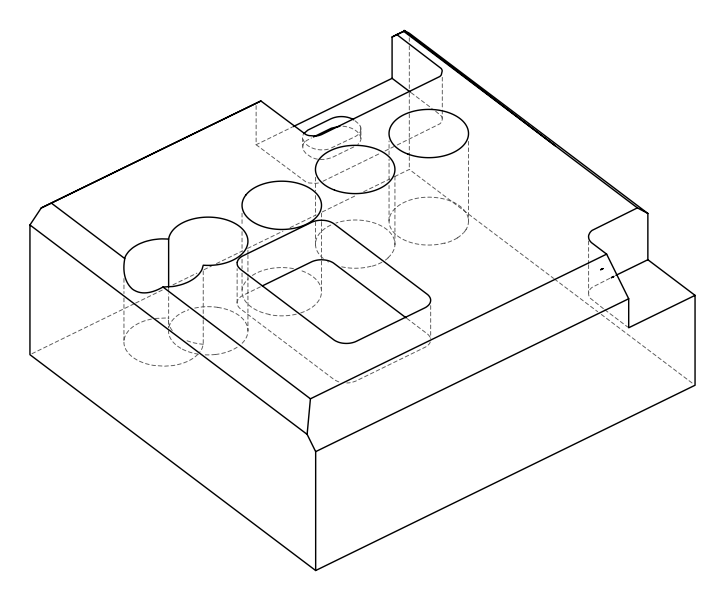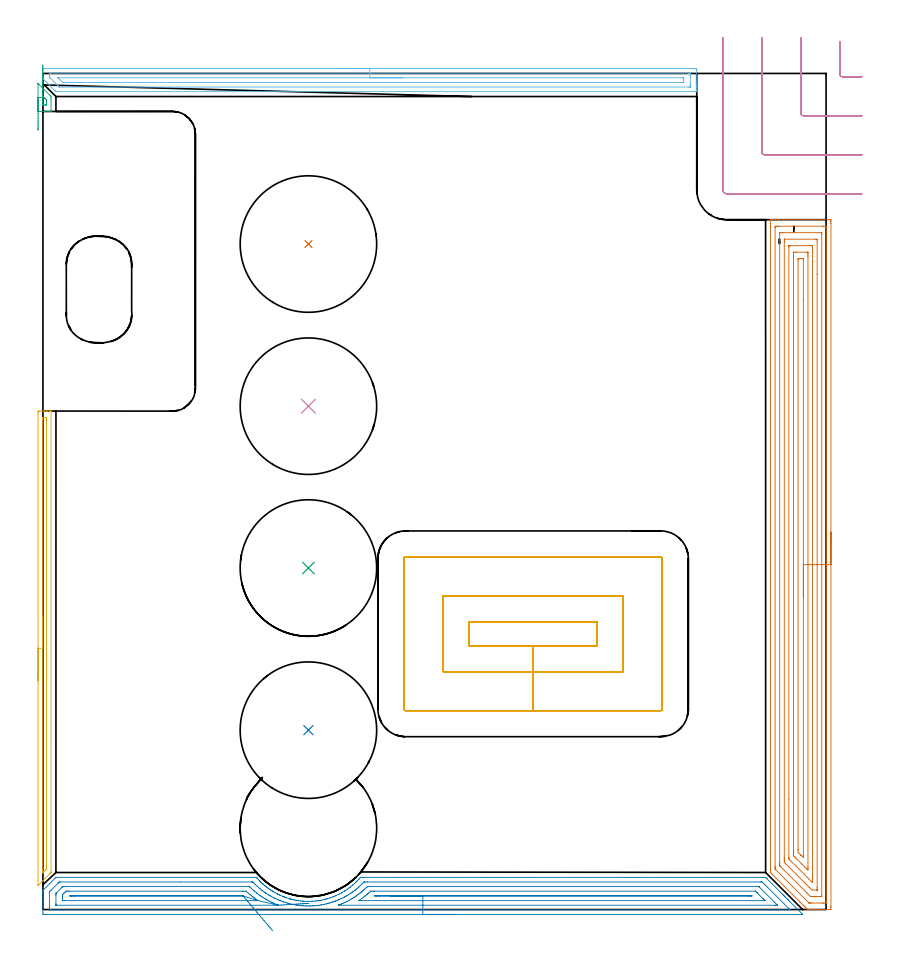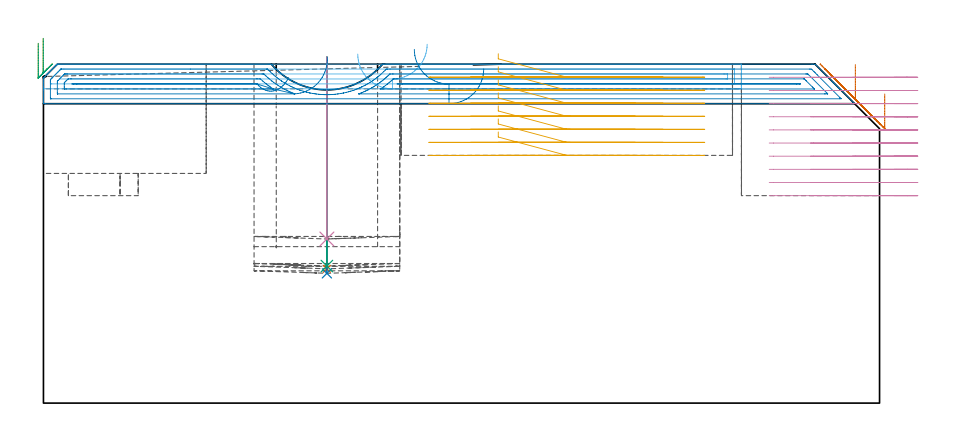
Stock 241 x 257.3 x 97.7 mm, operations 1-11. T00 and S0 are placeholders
(PLAN: 15 operations, 5 tool changes, 67.1 min)
(1 INDEXABLE_INSERT_DRILL_BLIND_HOLE_FROM_SOLID | STEP1POCKET | NXT0302_036 | 0.25 min | 81039 mm3)
(2 INDEXABLE_INSERT_DRILL_BLIND_HOLE_FROM_SOLID_1 | STEP1POCKET_2 | NXT0302_036 | 0.25 min | 82838 mm3)
(3 INDEXABLE_INSERT_DRILL_BLIND_HOLE_FROM_SOLID_2 | STEP1POCKET_3 | NXT0302_036 | 0.24 min | 79933 mm3)
(4 INDEXABLE_INSERT_DRILL_BLIND_HOLE_FROM_SOLID_3 | STEP1POCKET_4 | NXT0302_036 | 0.21 min | 69125 mm3)
(5 AREA_MILL | FG_CHAMFER_SURFACE | UGT0205_001 | 2.47 min | 1213 mm3)
(6 AREA_MILL_1 | FG_CHAMFER_SURFACE_1 | UGT0205_001 | 4.99 min | 5187 mm3)
(7 AREA_MILL_2 | FG_CHAMFER_SURFACE_2 | UGT0205_001 | 12 min | 38060 mm3)
(8 AREA_MILL_3 | FG_CHAMFER_SURFACE_3 | UGT0205_001 | 8.82 min | 14660 mm3)
(9 AREA_MILL_4 | FG_CHAMFER_SURFACE_4 | UGT0205_001 | 0.27 min | 71 mm3)
(10 MILL_CORNER_NOTCH_RECTANGULAR | CORNER_NOTCH_RECTANGULAR | NXT0201_012 | Follow Part, ap 4, ae 75% | 5.21 min | 65750 mm3)
(11 MILL_RECTANGULAR_POCKET | POCKET_RECTANGULAR_STRAIGHT | NXT0201_012 | Follow Part, ap 4, ae 75% | 8.1 min | 157365 mm3)
(12 MILL_RECTANGULAR_POCKET_1 | POCKET_RECTANGULAR_STRAIGHT_1 | NXT0201_011 | Follow Part, ap 3, ae 75% | 2.61 min | 22414 mm3)
(13 MILL_SLOT | SLOT_PARTIAL_RECTANGULAR | NXT0201_011 | Follow Part, ap 3, ae 75% | 20.34 min | 116894 mm3)
(14 MILL_BLIND_HOLE_FROM_SOLID_MATERIAL | STEP1POCKET_1 | UGT0201_004 | Spiral | 1.17 min | 59906 mm3)
(15 BORE_BLIND_HOLE | STEP1POCKET_1 | UGT0332_055 | 0.22 min | 7 mm3)
(TOOL NXT0302_036 | Index. Insert Drill 42mm [880-D4200L50-05] | D42 PA176 FL210 Z2)
(TOOL UGT0205_001 | Chamfer Mill 20 x 3 x 45 deg. | D20 FL50 Z2)
(TOOL NXT0201_012 | ENDMILL 16mm [2P460-1600-NA 1630] | D16 FL38 Z6)
(TOOL NXT0201_011 | ENDMILL 12mm [2P460-1200-NA 1630] | D12 FL38 Z6)
(TOOL UGT0201_004 | End Mill 32 mm | D32 FL53 Z6)
(TOOL UGT0332_055 | Precision Boring 41.98 mm | D41.98)
(OP 1 INDEXABLE_INSERT_DRILL_BLIND_HOLE_FROM_SOLID)
G17 G21 G94 G90
T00 M6
G54
G17 G0 G90 X81.7 Y204.8 S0 M3
G43 Z107.7 H1
G94 G81 G98 Z38.7 F250. R99.7
G80
M5
M2
(OP 2 INDEXABLE_INSERT_DRILL_BLIND_HOLE_FROM_SOLID_1)
G17 G21 G94 G90
T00 M6
G54
G17 G0 G90 X81.7 Y55.2 S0 M3
G43 Z107.7 H1
G94 G81 G98 Z37.4 F250. R99.7
G80
M5
M2
(OP 3 INDEXABLE_INSERT_DRILL_BLIND_HOLE_FROM_SOLID_2)
G17 G21 G94 G90
T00 M6
G54
G17 G0 G90 X81.7 Y105.1 S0 M3
G43 Z107.7 H1
G94 G81 G98 Z39.5 F250. R99.7
G80
M5
M2
(OP 4 INDEXABLE_INSERT_DRILL_BLIND_HOLE_FROM_SOLID_3)
G17 G21 G94 G90
T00 M6
G54
G17 G0 G90 X81.7 Y154.9 S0 M3
G43 Z107.7 H1
G94 G81 G98 Z47.3 F250. R99.7
G80
M5
M2
(OP 5 AREA_MILL)
G17 G21 G94 G90
T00 M6
G54
G17 G0 G90 X-1.5 Y70.4 S1061 M3
G43 Z107.7 H0
Z103.7
G94 G1 Y70.438 Z102.828 F250.
Y70.552 Z101.964
Y70.741 Z101.112
Y71.003 Z100.28
Y71.337 Z99.474
Y71.74 Z98.7
Y72.208 Z97.964
Y72.74 Z97.272
Y73.329 Z96.629
Y73.972 Z96.04
Y74.664 Z95.508
Y75.4 Z95.04
Y76.174 Z94.637
Y76.98 Z94.303
Y77.812 Z94.041
Y78.664 Z93.852
Y79.528 Z93.738
Y80.4 Z93.7
Y152.779
X-1.498 Y153.049
X-1.494 Y153.39 Z93.702
X-1.236 Y153.4 Z93.959
X-0.971 Z94.224
X-0.368 Z94.826
X0.161 Z95.358
X0.5 Z95.696
X1.03 Z96.225
X1.368 Z96.563
X2.045 Z97.245
X2.294 Z97.494
X2.397 Y153.399 Z97.589
X2.45 Y153.397 Z97.641
X2.497 Y153.39 Z97.688
X2.5 Y153.226 Z97.7
Y11.595
X2.496 Y11.405 Z97.689
X2.427 Y11.325 Z97.623
X2.249 Y11.149 Z97.448
X2.236 Y11.136 Z97.435
X-1.419 Y7.48 Z93.779
X-1.493 Y7.418 Z93.704
X-1.496 Y7.44 Z93.702
X-1.499 Y7.51 Z93.699
X-1.5 Y80.4 Z93.7
X-0.086 Z95.114
Y150.701
X-0.084 Y150.992 Z95.116
X-0.081 Y151.293 Z95.119
X-0.079 Y151.366 Z95.121
X-0.072 Y151.39 Z95.128
X-0.028 Y151.393 Z95.172
X0.105 Y151.398 Z95.305
X0.5 Y151.399 Z95.7
X0.974 Y151.397 Z96.174
X1.064 Y151.39 Z96.264
X1.079 Y151.387 Z96.279
X1.081 Y151.357 Z96.281
X1.084 Y151.284 Z96.284
X1.085 Y150.992 Z96.285
X1.086 Y150.389 Z96.286
Y13.383
X1.084 Y12.781 Z96.284
X1.08 Y12.489 Z96.28
X1.079 Y12.455 Z96.279
X1.062 Y12.423 Z96.262
X1.006 Y12.362 Z96.206
X0.922 Y12.273 Z96.122
X0.246 Y11.595 Z95.446
X-0.035 Y11.322 Z95.165
X-0.072 Y11.29 Z95.128
X-0.079 Y11.288 Z95.121
X-0.081 Y11.3 Z95.119
X-0.084 Y11.595 Z95.116
X-0.086 Y11.926 Z95.114
Y12.198
Y80.4
Y81.272 Z95.152
Y82.136 Z95.266
Y82.988 Z95.455
Y83.82 Z95.717
Y84.626 Z96.051
Y85.4 Z96.454
Y86.136 Z96.923
Y86.828 Z97.454
Y87.471 Z98.043
Y88.06 Z98.686
Y88.592 Z99.378
Y89.06 Z100.114
Y89.463 Z100.888
Y89.797 Z101.694
Y90.059 Z102.526
Y90.248 Z103.378
Y90.362 Z104.243
Y90.4 Z105.114
G0 Z107.7
M5
M2
(OP 6 AREA_MILL_1)
G17 G21 G94 G90
T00 M6
G54
G17 G0 G90 X90.6 Y258.8 S1061 M3
G43 Z107.7 H0
Z100.6
G94 G1 X90.638 Z99.728 F250.
X90.752 Z98.863
X90.941 Z98.012
X91.203 Z97.18
X91.537 Z96.374
X91.94 Z95.6
X92.409 Z94.864
X92.94 Z94.172
X93.529 Z93.529
X94.172 Z92.94
X94.864 Z92.408
X95.6 Z91.94
X96.374 Z91.537
X97.18 Z91.203
X98.012 Z90.941
X98.864 Z90.752
X99.728 Z90.638
X100.6 Z90.6
X200.123
X200.59 Y258.799 Z90.601
X201.052 Y258.794 Z90.603
X201.191 Y258.791 Z90.605
X201.2 Y258.338 Z91.059
Y254.809 Z94.585
Y254.25 Z95.147
Y253.927 Z95.469
Y253.367 Z96.029
Y253.044 Z96.35
Y252.398 Z97.001
Y252.038 Z97.361
X201.193 Y251.707 Z97.683
X201.192 Y251.702 Z97.688
X201.038 Y251.7 Z97.7
X4.181
X4.005 Y251.704 Z97.689
X3.788 Y251.912 Z97.488
X3.767 Y251.933 Z97.467
X0.163 Y255.537 Z93.862
X0.014 Y255.691 Z93.708
X0.01 Y255.699 Z93.7
X0. Y256.337 Z93.062
Y257.779 Z91.618
Y258.338 Z91.059
Y258.66 Z90.737
X0.003 Y258.791 Z90.605
X0.397 Y258.8 Z90.6
X100.6
Y257.386 Z92.014
X198.805 Y257.385 Z92.015
X198.876
X199.177 Y257.379 Z92.021
X199.19 Y257.282 Z92.118
X199.197 Y257.068 Z92.332
X199.199 Y256.573 Z92.827
X199.2 Y256.183 Z93.217
Y254.418 Z94.982
X199.199 Y253.927 Z95.473
X199.198 Y253.538 Z95.862
X199.19 Y253.146 Z96.254
X199.182 Y253.12 Z96.28
X199.163 Y253.119 Z96.281
X199.113 Y253.116 Z96.284
X199.01 Y253.115 Z96.285
X198.805 Y253.114 Z96.286
X5.895 Y253.115 Z96.285
X5.074 Y253.121 Z96.279
X5.026 Y253.135 Z96.265
X4.971 Y253.186 Z96.214
X4.861 Y253.292 Z96.108
X4.646 Y253.504 Z95.896
X4.223 Y253.927 Z95.473
X2.189 Y255.961 Z93.439
X2.088 Y256.065 Z93.335
X2.04 Y256.117 Z93.283
X2.019 Y256.143 Z93.257
X2.01 Y256.183 Z93.217
X2.005 Y256.573 Z92.827
X2.003 Y256.961 Z92.439
X2.01 Y257.354 Z92.046
X2.018 Y257.38 Z92.02
X2.037 Y257.382 Z92.018
X2.087 Y257.384 Z92.016
X2.19 Y257.385 Z92.015
X2.395 Y257.386 Z92.014
X100.6
Y255.972 Z93.428
X196.736 Y255.971 Z93.429
X197.019 Y255.97 Z93.43
X197.113 Y255.968 Z93.432
X197.18 Y255.965 Z93.435
X197.19 Y255.87 Z93.53
X197.196 Y255.691 Z93.709
X197.199 Y255.513 Z93.887
Y254.809 Z94.591
X197.198 Y254.632 Z94.768
X197.192 Y254.571 Z94.829
X197.187 Y254.535 Z94.865
X197.16 Y254.534 Z94.866
X197.019 Y254.531 Z94.869
X196.41 Y254.529 Z94.871
X196.126 Y254.528 Z94.872
X6.859 Y254.529 Z94.871
X6.248 Y254.531 Z94.869
X6.109 Y254.534 Z94.866
X6.078 Y254.535 Z94.865
X6.031 Y254.576 Z94.824
X5.966 Y254.634 Z94.766
X4.908 Y255.691 Z93.709
X4.748 Y255.854 Z93.546
X4.646 Y255.961 Z93.439
X4.642 Y255.968 Z93.432
X4.643 Y255.969 Z93.431
X4.661 Y255.971 Z93.429
X4.695
X100.6 Y255.972 Z93.428
X101.472 Z93.466
X102.337 Z93.58
X103.188 Z93.769
X104.02 Z94.031
X104.826 Z94.365
X105.6 Z94.768
X106.336 Z95.237
X107.028 Z95.768
X107.671 Z96.357
X108.26 Z97.001
X108.792 Z97.693
X109.26 Z98.428
X109.663 Z99.202
X109.997 Z100.008
X110.259 Z100.84
X110.448 Z101.692
X110.562 Z102.557
X110.6 Z103.428
G0 Z107.7
M5
M2
(OP 7 AREA_MILL_2)
G17 G21 G94 G90
T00 M6
G54
G17 G0 G90 X242.5 Y116.15 S1061 M3
G43 Z107.7 H0
Z89.1
G94 G1 Y116.112 Z88.228 F250.
Y115.998 Z87.364
Y115.809 Z86.512
Y115.547 Z85.68
Y115.213 Z84.874
Y114.81 Z84.1
Y114.342 Z83.364
Y113.81 Z82.672
Y113.221 Z82.029
Y112.578 Z81.44
Y111.886 Z80.908
Y111.15 Z80.44
Y110.376 Z80.037
Y109.57 Z79.703
Y108.738 Z79.441
Y107.886 Z79.252
Y107.022 Z79.138
Y106.15 Z79.1
Y1.047
X242.499 Y0.63 Z79.101
X242.495 Y0.158 Z79.103
X242.492 Y0.009 Z79.106
X242.029 Y0. Z79.568
X238.497 Z83.098
X237.093 Z84.503
X236.731 Z84.864
X236.008 Z85.592
X235.729 Z85.871
X235.457 Z86.136
X235.327 Z86.262
X235.297 Y0.01 Z86.292
X235.263 Y0.033 Z86.327
X235.211 Y0.085 Z86.381
X235.116 Y0.183 Z86.482
X234.966 Y0.332 Z86.63
X234.82 Y0.479 Z86.778
X234.668 Y0.63 Z86.929
X234.524 Y0.774 Z87.071
X234.384 Y0.915 Z87.214
X234.221 Y1.078 Z87.376
X234.083 Y1.215 Z87.513
X232.759 Y2.54 Z88.838
X224.386 Y10.914 Z97.214
X223.941 Y11.361 Z97.658
X223.907 Y11.399 Z97.693
X223.9 Y12.255 Z97.7
Y212.117
X223.903 Y212.293 Z97.688
X223.912 Y212.3 Z97.679
X224.286 Z97.313
X224.53 Z97.069
X225.254 Z96.341
X226.499 Z95.098
X227.903 Z93.693
X241.407 Z80.191
X242.029 Y212.295 Z79.569
X242.492 Y212.291 Z79.106
X242.495 Y212.142 Z79.103
X242.499 Y211.67 Z79.101
X242.5 Y211.192 Z79.1
Y106.15
X241.086 Z80.514
X241.085 Y2.48 Z80.515
Y2.419
X241.079 Y2.012 Z80.521
X240.673 Y2.003 Z80.927
X240.263 Y2.001 Z81.337
X239.794 Y2. Z81.806
X236.731 Z84.869
X236.262 Z85.338
X235.849 Y2.003 Z85.751
X235.79 Y2.006 Z85.81
X235.755 Y2.01 Z85.845
X235.724 Y2.038 Z85.876
X235.593 Y2.162 Z86.007
X235.331 Y2.419 Z86.269
X225.495 Y12.255 Z96.105
X225.402 Y12.351 Z96.198
X225.347 Y12.412 Z96.253
X225.321 Y12.443 Z96.279
X225.32 Y12.465 Z96.28
X225.317 Y12.672 Z96.283
X225.314 Y13.089 Z96.286
Y13.15
X225.315 Y209.82 Z96.285
Y209.881
X225.321 Y210.288 Z96.279
X225.727 Y210.297 Z95.873
X226.137 Y210.299 Z95.463
X226.606 Y210.3 Z94.994
X240.263 Y210.299 Z81.337
X240.735 Y210.297 Z80.865
X240.973 Y210.29 Z80.627
X241.079 Y210.267 Z80.521
X241.085 Y209.943 Z80.515
Y209.881
X241.086 Y106.15 Z80.514
X239.672 Z81.928
X239.671 Y4.207 Z81.929
X239.669 Y4.06 Z81.931
X239.667 Y4.024 Z81.933
X239.665 Y4.013 Z81.935
X239.652 Y4.01 Z81.948
X239.582 Y4.002 Z82.018
X239.38 Y4.001 Z82.22
X238.702 Y4. Z82.898
X237.614 Z83.986
X236.935 Y4.001 Z84.665
X236.731 Y4.004 Z84.869
X236.527 Y4.01 Z85.073
X236.181 Y4.03 Z85.419
X235.994 Y4.207 Z85.606
X235.849 Y4.351 Z85.751
X235.097 Y5.102 Z86.503
X227.02 Y13.179 Z94.58
X226.808 Y13.398 Z94.792
X226.757 Y13.454 Z94.843
X226.735 Y13.485 Z94.865
X226.733 Y13.552 Z94.867
X226.731 Y13.749 Z94.869
X226.729 Y14.044 Z94.871
X226.728 Y14.339 Z94.872
X226.729 Y208.093 Z94.871
X226.73 Y208.24 Z94.87
X226.733 Y208.276 Z94.867
X226.734 Y208.287 Z94.866
X226.748 Y208.29 Z94.852
X226.818 Y208.298 Z94.782
X227.02 Y208.299 Z94.58
X227.698 Y208.3 Z93.902
X239.38 Y208.299 Z82.22
X239.585 Y208.294 Z82.015
X239.642 Y208.29 Z81.958
X239.665 Y208.286 Z81.935
X239.667 Y208.269 Z81.933
X239.67 Y208.191 Z81.93
X239.671 Y208.093 Z81.929
X239.672 Y207.797 Z81.928
Y106.15
X238.257 Z83.343
Y6.89
X238.256 Y6.24 Z83.344
X238.252 Y6.023 Z83.348
X238.25 Y6.011 Z83.35
X238.244 Y6.008 Z83.356
X238.218 Y6.003 Z83.382
X238.164 Y6.001 Z83.436
X236.726 Y6.002 Z84.874
X235.849 Y6.807 Z85.751
X235.761 Y6.89 Z85.839
X234.966 Y7.683 Z86.634
X228.786 Y13.864 Z92.814
X228.607 Y14.044 Z92.993
X228.423 Y14.238 Z93.177
X228.15 Y14.537 Z93.45
X228.146 Y14.692 Z93.454
X228.144 Y14.938 Z93.456
X228.143 Y15.589 Z93.457
Y15.832
Y205.41
X228.144 Y206.06 Z93.456
X228.148 Y206.277 Z93.452
X228.15 Y206.289 Z93.45
X228.155 Y206.292 Z93.445
X228.182 Y206.297 Z93.418
X228.236 Y206.299 Z93.364
X237.614 Y206.3 Z83.986
X238.054 Y206.29 Z83.546
X238.25 Y206.276 Z83.35
X238.252 Y206.163 Z83.348
X238.256 Y205.654 Z83.344
X238.257 Y195.514 Z83.343
Y106.15
X236.843 Z84.757
Y9.46
X236.842 Y8.679 Z84.758
X236.841 Y8.568 Z84.759
X236.836 Y8.453 Z84.764
X236.823 Y8.303 Z84.777
X236.731 Y8.386 Z84.869
X236.425 Y8.679 Z85.175
X235.849 Y9.25 Z85.751
X235.525 Y9.573 Z86.075
X230.161 Y14.938 Z91.439
X229.669 Y15.437 Z91.932
X229.575 Y15.534 Z92.025
X229.564 Y15.72 Z92.036
X229.56 Y15.832 Z92.04
X229.558 Y15.944 Z92.042
X229.557 Y33.756 Z92.043
Y203.848
X229.56 Y204.074 Z92.04
X229.564 Y204.224 Z92.036
X229.57 Y204.291 Z92.03
X229.586 Y204.293 Z92.015
X229.669 Y204.296 Z91.932
X229.882 Y204.299 Z91.718
X236.062 Y204.3 Z85.538
X236.731 Y204.296 Z84.869
X236.826 Y204.293 Z84.774
X236.834 Y204.291 Z84.766
X236.837 Y204.232 Z84.763
X236.841 Y204.112 Z84.759
X236.843 Y203.961 Z84.757
Y203.735
Y106.15
X235.429 Z86.171
Y13.15
X235.427 Y12.682 Z86.173
X235.424 Y12.255 Z86.176
X235.422 Y12.148 Z86.178
X235.301 Y12.255 Z86.299
X234.966 Y12.584 Z86.634
X234.398 Y13.15 Z87.202
X233.503 Y14.044 Z88.097
X231.715 Y15.832 Z89.885
X231.434 Y16.115 Z90.166
X231.132 Y16.423 Z90.468
X230.982 Y16.577 Z90.618
X230.978 Y16.727 Z90.622
X230.973 Y17.193 Z90.627
X230.972 Y17.621 Z90.628
X230.971 Y18.09 Z90.629
Y200.939
X230.972 Y201.407 Z90.628
X230.975 Y201.833 Z90.625
X230.98 Y202.293 Z90.62
X231.434 Y202.297 Z90.166
X231.857 Y202.299 Z89.743
X234.966 Z86.634
X235.392 Y202.296 Z86.208
X235.422 Y202.29 Z86.178
X235.424 Y202.263 Z86.176
X235.427 Y201.833 Z86.173
X235.429 Y201.364 Z86.171
Y200.939
Y106.15
X234.015 Z87.585
X234.014 Y16.796 Z87.586
X234.013 Y16.727 Z87.587
X233.997 Y16.012 Z87.603
X233.271 Y16.727 Z88.329
X233.2 Y16.798 Z88.4
X232.392 Y17.621 Z89.208
X232.386 Y18.446 Z89.214
X232.385 Y18.515 Z89.215
Y199.975
X232.386 Y200.045 Z89.214
X232.392 Y200.249 Z89.208
X232.399 Y200.29 Z89.201
X232.528 Y200.295 Z89.072
X232.696 Y200.299 Z88.904
X232.948 Y200.3 Z88.652
X233.831 Z87.769
X233.943 Y200.299 Z87.657
X233.975 Y200.296 Z87.625
X234.003 Y200.291 Z87.597
X234.008 Y200.241 Z87.592
X234.014 Y200.114 Z87.586
X234.015 Y187.586 Z87.585
Y106.15
Y105.278 Z87.623
Y104.414 Z87.737
Y103.562 Z87.926
Y102.73 Z88.188
Y101.924 Z88.522
Y101.15 Z88.925
Y100.414 Z89.394
Y99.722 Z89.925
Y99.079 Z90.514
Y98.49 Z91.157
Y97.958 Z91.85
Y97.49 Z92.585
Y97.087 Z93.359
Y96.753 Z94.165
Y96.491 Z94.997
Y96.302 Z95.849
Y96.188 Z96.714
Y96.15 Z97.585
G0 Z107.7
M5
M2
(OP 8 AREA_MILL_3)
G17 G21 G94 G90
T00 M6
G54
G17 G0 G90 X126.9 Y-1.5 S1061 M3
G43 Z107.7 H0
Z96.3
G94 G1 X126.862 Z95.428 F250.
X126.748 Z94.564
X126.559 Z93.712
X126.297 Z92.88
X125.963 Z92.074
X125.56 Z91.3
X125.091 Z90.564
X124.56 Z89.872
X123.971 Z89.229
X123.328 Z88.64
X122.636 Z88.108
X121.9 Z87.64
X121.126 Z87.237
X120.32 Z86.903
X119.488 Z86.641
X118.636 Z86.452
X117.771 Z86.338
X116.9 Z86.3
X0.632
X0.206 Y-1.495 Z86.303
X0.01 Y-1.492 Z86.305
X0. Y-1.077 Z86.72
Y2.441 Z90.236
Y3.836 Z91.633
Y4.2 Z91.996
Y4.928 Z92.728
Y5.231 Z93.031
X0.001 Y5.597 Z93.391
X0.01 Y5.905 Z93.702
X0.062 Y5.959 Z93.757
X0.185 Y6.085 Z93.884
X3.641 Y9.541 Z97.341
X4.005 Y9.897 Z97.689
X4.21 Y9.9 Z97.7
X65.027
X65.693 Y9.898 Z97.687
X65.868 Y9.709 Z97.508
X65.921 Y9.648 Z97.448
X65.961 Y9.604 Z97.402
X66.343 Y9.184 Z96.98
X66.621 Y8.89 Z96.686
X66.716 Y8.793 Z96.592
X66.815 Y8.691 Z96.491
X66.854 Y8.652 Z96.45
X66.912 Y8.597 Z96.393
X67.006 Y8.504 Z96.303
X67.114 Y8.398 Z96.198
X67.19 Y8.325 Z96.122
X67.412 Y8.116 Z95.915
X67.467 Y8.065 Z95.863
X67.527 Y8.011 Z95.807
X67.66 Y7.889 Z95.689
X67.71 Y7.844 Z95.644
X67.748 Y7.81 Z95.608
X67.855 Y7.718 Z95.514
X68.194 Y7.425 Z95.222
X68.306 Y7.332 Z95.129
X68.401 Y7.252 Z95.05
X68.642 Y7.058 Z94.857
X68.932 Y6.838 Z94.635
X69.275 Y6.575 Z94.374
X69.535 Y6.385 Z94.184
X69.888 Y6.143 Z93.943
X69.98 Y6.08 Z93.88
X70.429 Y5.784 Z93.584
X70.561 Y5.7 Z93.5
X70.596 Y5.678 Z93.478
X70.94 Y5.471 Z93.27
X71.287 Y5.271 Z93.068
X71.323 Y5.25 Z93.047
X72.1 Y4.826 Z92.625
X72.176 Y4.787 Z92.587
X72.216 Y4.767 Z92.567
X72.629 Y4.576 Z92.372
X72.802 Y4.493 Z92.292
X72.98 Y4.41 Z92.209
X73.076 Y4.366 Z92.163
X73.11 Y4.349 Z92.147
X73.65 Y4.117 Z91.915
X73.97 Y3.98 Z91.775
X74.032 Y3.953 Z91.749
X74.152 Y3.907 Z91.706
X74.248 Y3.871 Z91.671
X74.418 Y3.811 Z91.605
X74.464 Y3.793 Z91.588
X74.675 Y3.718 Z91.516
X74.897 Y3.64 Z91.438
X75.791 Y3.361 Z91.156
X75.933 Y3.321 Z91.119
X76.047 Y3.289 Z91.087
X76.206 Y3.247 Z91.04
X76.386 Y3.196 Z90.991
X76.653 Y3.123 Z90.916
X76.685 Y3.114 Z90.907
X77.2 Y2.991 Z90.79
X77.578 Y2.916 Z90.712
X78.016 Y2.839 Z90.636
X78.442 Y2.766 Z90.559
X78.472 Y2.761 Z90.554
X79.366 Y2.643 Z90.437
X79.863 Y2.596 Z90.393
X80.231 Y2.564 Z90.357
X80.259 Y2.561 Z90.355
X81.153 Y2.52 Z90.307
X82.02 Y2.517 Z90.302
X82.047 Y2.516 Z90.303
X82.703 Y2.538 Z90.333
X82.914 Y2.546 Z90.34
X82.94 Y2.547 Z90.342
X83.834 Y2.62 Z90.416
X84.333 Y2.681 Z90.48
X84.703 Y2.728 Z90.525
X84.728 Y2.731 Z90.528
X85.621 Y2.879 Z90.678
X86.515 Y3.064 Z90.861
X86.577 Y3.078 Z90.875
X86.938 Y3.174 Z90.973
X87.386 Y3.296 Z91.092
X87.409 Y3.302 Z91.098
X88.302 Y3.577 Z91.374
X89.196 Y3.887 Z91.686
X89.367 Y3.952 Z91.751
X89.951 Y4.2 Z91.998
X90.069 Y4.251 Z92.046
X90.09 Y4.26 Z92.055
X90.32 Y4.364 Z92.163
X90.984 Y4.669 Z92.467
X91.298 Y4.826 Z92.625
X91.877 Y5.141 Z92.937
X92.771 Y5.657 Z93.456
X92.84 Y5.7 Z93.5
X93.199 Y5.939 Z93.739
X93.665 Y6.249 Z94.048
X94.124 Y6.575 Z94.374
X94.471 Y6.838 Z94.636
X94.558 Y6.904 Z94.702
X95.236 Y7.449 Z95.248
X95.452 Y7.634 Z95.431
X96.21 Y8.325 Z96.121
X96.346 Y8.453 Z96.249
X96.712 Y8.822 Z96.621
X97.073 Y9.198 Z96.997
X97.239 Y9.377 Z97.175
X97.327 Y9.477 Z97.274
X97.402 Y9.561 Z97.358
X97.707 Y9.898 Z97.688
X98.118 Y9.9 Z97.7
X221.541
X222.401 Y9.893 Z97.693
X222.435 Y9.862 Z97.661
X222.824 Y9.477 Z97.276
X227.526 Y4.775 Z92.573
X227.662 Y4.64 Z92.436
X227.801 Y4.5 Z92.297
X227.958 Y4.343 Z92.14
X228.102 Y4.2 Z91.995
X228.249 Y4.052 Z91.85
X228.391 Y3.91 Z91.708
X228.542 Y3.76 Z91.555
X229.024 Y3.275 Z91.075
X229.292 Y3.009 Z90.807
X229.421 Y2.881 Z90.677
X229.776 Y2.524 Z90.324
X233.677 Y-1.377 Z86.422
X233.764 Y-1.467 Z86.331
X233.783 Y-1.494 Z86.304
X233.764 Y-1.5 Z86.3
X116.9
Y-0.086 Z87.714
X2.308
X2.05 Y-0.084 Z87.716
X2.019 Y-0.082 Z87.718
X2.011 Y-0.079 Z87.721
X2.007 Y-0.072 Z87.728
X2.002 Y-0.035 Z87.765
X2.001 Y0.001 Z87.801
X2. Y0.217 Z88.017
X2.001 Y5.079 Z92.879
X2.003 Y5.286 Z93.086
X2.006 Y5.39 Z93.19
X2.01 Y5.44 Z93.24
X2.028 Y5.466 Z93.266
X2.421 Y5.871 Z93.671
X2.465 Y5.916 Z93.716
X4.682 Y8.133 Z95.933
X4.822 Y8.272 Z96.072
X4.936 Y8.384 Z96.184
X5.015 Y8.457 Z96.257
X5.037 Y8.475 Z96.275
X5.057 Y8.479 Z96.279
X5.104 Y8.483 Z96.283
X5.218 Y8.485 Z96.285
X42.332 Y8.486 Z96.286
X64.246 Y8.485 Z96.285
X64.441 Y8.484 Z96.284
X64.538 Y8.481 Z96.281
X64.582 Y8.479 Z96.279
X64.675 Y8.388 Z96.188
X65.027 Y8.037 Z95.837
X65.353 Y7.718 Z95.518
X65.921 Y7.177 Z94.977
X66.3 Y6.838 Z94.638
X66.815 Y6.398 Z94.198
X67.367 Y5.959 Z93.759
X67.71 Y5.696 Z93.496
X68.07 Y5.432 Z93.232
X68.568 Y5.079 Z92.879
X68.604 Y5.055 Z92.855
X68.683 Y5.002 Z92.802
X69.498 Y4.486 Z92.286
X69.61 Y4.419 Z92.219
X69.986 Y4.2 Z92.
X70.393 Y3.974 Z91.774
X70.909 Y3.692 Z91.492
X71.287 Y3.507 Z91.307
X71.364 Y3.471 Z91.271
X71.687 Y3.321 Z91.121
X72.182 Y3.098 Z90.898
X72.592 Y2.917 Z90.717
X73.076 Y2.715 Z90.515
X73.192 Y2.67 Z90.47
X73.814 Y2.441 Z90.241
X73.97 Y2.386 Z90.186
X74.055 Y2.358 Z90.158
X74.865 Y2.11 Z89.91
X75.349 Y1.965 Z89.765
X75.759 Y1.851 Z89.651
X75.889 Y1.818 Z89.618
X76.614 Y1.64 Z89.44
X76.653 Y1.631 Z89.431
X76.685 Y1.624 Z89.424
X76.994 Y1.562 Z89.362
X77.548 Y1.463 Z89.263
X77.669 Y1.443 Z89.243
X78.095 Y1.376 Z89.176
X78.442 Y1.327 Z89.127
X78.717 Y1.291 Z89.091
X79.337 Y1.224 Z89.024
X79.717 Y1.188 Z88.988
X80.231 Y1.149 Z88.949
X80.675 Y1.125 Z88.925
X81.125 Y1.106 Z88.906
X81.593 Y1.102 Z88.902
X82.02
X82.473 Y1.116 Z88.916
X82.914 Y1.134 Z88.934
X83.323 Y1.159 Z88.959
X83.808 Y1.198 Z88.998
X84.147 Y1.228 Z89.028
X84.703 Y1.295 Z89.095
X84.941 Y1.327 Z89.127
X85.597 Y1.425 Z89.225
X85.716 Y1.444 Z89.244
X86.378 Y1.562 Z89.362
X86.472 Y1.581 Z89.381
X86.505 Y1.588 Z89.388
X87.285 Y1.76 Z89.56
X87.386 Y1.785 Z89.585
X87.908 Y1.927 Z89.727
X88.28 Y2.033 Z89.833
X88.598 Y2.128 Z89.928
X89.175 Y2.307 Z90.107
X89.277 Y2.341 Z90.141
X89.571 Y2.441 Z90.241
X89.939 Y2.569 Z90.369
X89.994 Y2.589 Z90.389
X90.069 Y2.618 Z90.418
X90.575 Y2.823 Z90.623
X90.963 Y2.984 Z90.784
X91.2 Y3.088 Z90.888
X91.72 Y3.321 Z91.121
X91.832 Y3.372 Z91.172
X91.858 Y3.384 Z91.184
X92.409 Y3.658 Z91.458
X92.752 Y3.837 Z91.637
X92.99 Y3.966 Z91.766
X93.41 Y4.2 Z92.
X93.646 Y4.337 Z92.137
X94.115 Y4.619 Z92.419
X94.541 Y4.892 Z92.692
X94.655 Y4.967 Z92.767
X94.823 Y5.079 Z92.879
X95.182 Y5.328 Z93.128
X95.435 Y5.506 Z93.306
X95.698 Y5.701 Z93.501
X96.041 Y5.959 Z93.759
X96.201 Y6.085 Z93.885
X96.33 Y6.188 Z93.988
X96.688 Y6.486 Z94.286
X97.108 Y6.838 Z94.638
X97.169 Y6.892 Z94.692
X97.224 Y6.941 Z94.741
X98.089 Y7.746 Z95.546
X98.53 Y8.193 Z95.993
X98.694 Y8.356 Z96.156
X98.823 Y8.479 Z96.279
X99.013 Y8.483 Z96.283
X99.127 Y8.484 Z96.284
X99.907 Y8.486 Z96.286
X220.76 Y8.485 Z96.285
X221.15 Y8.481 Z96.281
X221.341 Y8.479 Z96.279
X221.541 Y8.298 Z96.098
X222.13 Y7.718 Z95.518
X222.435 Y7.415 Z95.215
X223.012 Y6.838 Z94.638
X229.59 Y0.259 Z88.059
X229.84 Y0.005 Z87.805
X229.883 Y-0.043 Z87.757
X229.912 Y-0.079 Z87.721
X229.476 Y-0.085 Z87.715
X116.9 Y-0.086 Z87.714
Y1.328 Z89.128
X90.963 Y1.329 Z89.129
X90.943 Y1.332 Z89.132
X90.937 Y1.334 Z89.134
Y1.337 Z89.137
X90.947 Y1.342 Z89.142
X90.963 Y1.35 Z89.15
X91.117 Y1.41 Z89.21
X91.5 Y1.562 Z89.362
X91.751 Y1.666 Z89.466
X91.858 Y1.712 Z89.512
X92.369 Y1.938 Z89.738
X92.752 Y2.111 Z89.911
X92.98 Y2.217 Z90.017
X93.452 Y2.441 Z90.241
X93.581 Y2.505 Z90.305
X93.646 Y2.539 Z90.339
X94.157 Y2.818 Z90.618
X94.541 Y3.03 Z90.83
X94.728 Y3.136 Z90.936
X95.047 Y3.321 Z91.121
X95.289 Y3.464 Z91.264
X95.435 Y3.554 Z91.354
X95.83 Y3.811 Z91.611
X96.33 Y4.14 Z91.94
X96.365 Y4.165 Z91.965
X96.416 Y4.2 Z92.
X96.883 Y4.535 Z92.335
X97.224 Y4.781 Z92.581
X97.395 Y4.911 Z92.711
X97.612 Y5.079 Z92.879
X97.891 Y5.303 Z93.103
X98.118 Y5.487 Z93.287
X98.376 Y5.705 Z93.505
X98.671 Y5.959 Z93.759
X98.851 Y6.118 Z93.918
X99.013 Y6.265 Z94.065
X99.312 Y6.544 Z94.344
X99.624 Y6.838 Z94.638
X99.768 Y6.975 Z94.775
X99.817 Y7.02 Z94.82
X99.856 Y7.054 Z94.854
X99.907 Y7.064 Z94.864
X100.566 Y7.07 Z94.87
X100.801 Y7.071 Z94.871
X219.752
X219.989 Y7.07 Z94.87
X220.147 Y7.068 Z94.868
X220.273 Y7.064 Z94.864
X220.332 Y7.057 Z94.857
X220.356 Y7.035 Z94.835
X220.561 Y6.838 Z94.638
X225.118 Y2.283 Z90.083
X225.837 Y1.562 Z89.362
X226.013 Y1.383 Z89.183
X226.053 Y1.332 Z89.132
X226.05
X226.013 Y1.331 Z89.131
X225.355 Y1.329 Z89.129
X225.118 Y1.328 Z89.128
X116.9
Y2.743 Z90.543
X98.118
X97.81 Y2.744 Z90.544
X97.292 Y2.748 Z90.548
X97.224 Y2.75 Z90.55
X97.216 Y2.778 Z90.578
X97.224 Y2.787 Z90.587
X98.07 Y3.368 Z91.168
X98.118 Y3.402 Z91.202
X98.582 Y3.744 Z91.544
X99.013 Y4.065 Z91.865
X99.089 Y4.124 Z91.924
X99.184 Y4.2 Z92.
X99.579 Y4.522 Z92.322
X99.907 Y4.792 Z92.592
X100.063 Y4.926 Z92.726
X100.238 Y5.079 Z92.879
X100.533 Y5.343 Z93.143
X100.801 Y5.583 Z93.383
X100.883 Y5.65 Z93.45
X100.955 Y5.653 Z93.453
X101.11 Y5.655 Z93.455
X101.696 Y5.657 Z93.457
X102.002
X219.165
X219.238 Y5.655 Z93.455
X219.273 Y5.653 Z93.453
X219.287 Y5.651 Z93.451
X219.36 Y5.581 Z93.381
X219.627 Y5.323 Z93.123
X219.752 Y5.199 Z92.999
X219.872 Y5.079 Z92.879
X221.631 Y3.321 Z91.121
X221.718 Y3.233 Z91.033
X221.882 Y3.067 Z90.867
X222.177 Y2.762 Z90.562
X222.188 Y2.746 Z90.546
Y2.745 Z90.545
X222.168 Y2.744 Z90.544
X222.128 Y2.743 Z90.543
X116.9
Y4.157 Z91.957
X103.528
X102.632 Y4.159 Z91.959
X102.59 Y4.16 Z91.96
X101.932 Y4.2 Z92.
X102.549 Y4.24 Z92.04
X102.59 Y4.241 Z92.041
X103.441 Y4.243 Z92.043
X217.069
X217.923 Y4.24 Z92.04
X217.963 Y4.236 Z92.036
X218.253 Y4.2 Z92.
X218.001 Y4.163 Z91.963
X217.963 Y4.161 Z91.961
X217.113 Y4.157 Z91.957
X217.069
X116.9
X116.028 Z91.995
X115.163 Z92.109
X114.312 Z92.298
X113.48 Z92.56
X112.674 Z92.894
X111.9 Z93.297
X111.164 Z93.765
X110.472 Z94.296
X109.829 Z94.886
X109.239 Z95.529
X108.708 Z96.221
X108.24 Z96.957
X107.837 Z97.731
X107.503 Z98.537
X107.241 Z99.369
X107.052 Z100.22
X106.938 Z101.085
X106.9 Z101.957
G0 X81.803 Y1.899 Z99.717
G1 X81.817 Y1.9 Z98.845
X81.756 Y1.896 Z97.974
X81.619 Y1.888 Z97.113
X81.407 Y1.875 Z96.267
X81.123 Y1.858 Z95.442
X80.768 Y1.836 Z94.645
X80.345 Y1.811 Z93.883
X79.858 Y1.781 Z93.16
X79.309 Y1.748 Z92.483
X78.704 Y1.712 Z91.856
X78.046 Y1.672 Z91.284
X77.341 Y1.63 Z90.772
X76.594 Y1.584 Z90.323
X75.811 Y1.537 Z89.941
X74.998 Y1.488 Z89.63
X74.16 Y1.438 Z89.39
X73.305 Y1.386 Z89.224
X72.439 Y1.334 Z89.134
X72.415 Y1.332 Z89.132
X72.255 Y1.329 Z89.129
X72.182
X4.131
X4.068 Y1.33 Z89.13
X4.026 Y1.333 Z89.133
X4.01 Y1.335 Z89.135
X4.009 Y1.356 Z89.156
X4.003 Y1.562 Z89.362
X4. Y1.768 Z89.568
Y4.406 Z92.206
X4.003 Y4.743 Z92.543
X4.007 Y4.911 Z92.711
X4.01 Y4.993 Z92.793
X4.085 Y5.079 Z92.879
X4.145 Y5.143 Z92.943
X4.21 Y5.21 Z93.01
X5.838 Y6.838 Z94.638
X5.918 Y6.917 Z94.717
X5.998 Y6.993 Z94.793
X6.085 Y7.064 Z94.864
X6.163 Y7.067 Z94.867
X6.327 Y7.069 Z94.869
X6.656 Y7.071 Z94.871
X6.893
X63.001
X63.238 Y7.069 Z94.869
X63.474 Y7.065 Z94.865
X63.535 Y7.063 Z94.863
X63.568 Y7.033 Z94.833
X63.638 Y6.969 Z94.769
X63.777 Y6.838 Z94.638
X64.132 Y6.504 Z94.304
X64.733 Y5.959 Z93.759
X65.027 Y5.707 Z93.507
X65.79 Y5.079 Z92.879
X65.921 Y4.977 Z92.777
X66.371 Y4.642 Z92.442
X66.815 Y4.317 Z92.117
X66.983 Y4.2 Z92.
X67.417 Y3.913 Z91.713
X67.71 Y3.723 Z91.523
X68.354 Y3.321 Z91.121
X68.604 Y3.172 Z90.972
X68.965 Y2.965 Z90.765
X69.498 Y2.681 Z90.481
X69.961 Y2.441 Z90.241
X70.393 Y2.233 Z90.033
X70.799 Y2.042 Z89.842
X71.287 Y1.827 Z89.627
X71.901 Y1.562 Z89.362
X72.182 Y1.448 Z89.248
X72.375 Y1.372 Z89.172
X72.411 Y1.352 Z89.152
X72.439 Y1.334 Z89.134
X66.223 Y2.748 Z90.548
X66.203 Y2.747 Z90.547
X66.157 Y2.745 Z90.545
X65.921 Y2.743 Z90.543
X65.614
X6.586
X6.149 Y2.744 Z90.544
X6.064 Y2.745 Z90.545
X6.025 Y2.748 Z90.548
X6.01 Y2.751 Z90.551
X6.008 Y2.773 Z90.573
X6.004 Y2.882 Z90.682
X6. Y3.319 Z91.119
Y4.198 Z91.998
Y4.2 Z92.
X6.006 Y4.419 Z92.219
X6.01 Y4.527 Z92.327
X6.067 Y4.607 Z92.407
X6.268 Y4.814 Z92.614
X6.529 Y5.079 Z92.879
X6.709 Y5.26 Z93.06
X6.893 Y5.441 Z93.241
X7.074 Y5.613 Z93.413
X7.127 Y5.65 Z93.45
X7.205 Y5.652 Z93.452
X7.787 Y5.656 Z93.456
X8.094 Y5.657 Z93.457
X61.449
X61.758 Y5.655 Z93.455
X62.344 Y5.65 Z93.45
X62.53 Y5.638 Z93.438
X63.238 Y5.01 Z92.81
X63.728 Y4.597 Z92.397
X64.132 Y4.269 Z92.069
X64.22 Y4.2 Z92.
X64.674 Y3.853 Z91.653
X65.027 Y3.588 Z91.388
X65.401 Y3.321 Z91.121
X66.205 Y2.764 Z90.564
X66.223 Y2.748 Z90.548
X61.608 Y4.163 Z91.963
X61.537 Y4.159 Z91.959
X61.493 Y4.157 Z91.957
X9.62
X8.724 Y4.159 Z91.959
X8.682 Y4.161 Z91.961
X8.187 Y4.2 Z92.
X8.641 Y4.24 Z92.04
X8.682 Y4.241 Z92.041
X9.532 Y4.243 Z92.043
X61.406 Y4.242 Z92.042
X61.449 Y4.241 Z92.041
X61.491 Y4.236 Z92.036
X61.546 Y4.227 Z92.027
X61.576 Y4.2 Z92.
X61.608 Y4.163 Z91.963
X62.072 Y3.618 Z91.465
X62.562 Y3.041 Z91.032
X63.075 Y2.438 Z90.666
X63.607 Y1.812 Z90.37
X64.153 Y1.17 Z90.148
X64.71 Y0.515 Z89.999
X65.273 Y-0.147 Z89.926
X65.838 Y-0.812 Z89.929
X66.401 Y-1.474 Z90.008
X66.957 Y-2.128 Z90.163
X67.502 Y-2.769 Z90.391
X68.033 Y-3.393 Z90.693
X68.544 Y-3.995 Z91.064
X69.033 Y-4.569 Z91.503
X69.494 Y-5.112 Z92.006
X69.926 Y-5.62 Z92.569
X70.324 Y-6.088 Z93.188
X70.686 Y-6.513 Z93.858
G0 Z107.7
M5
M2
(OP 9 AREA_MILL_4)
G17 G21 G94 G90
T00 M6
G54
G17 G0 G90 X-1.5 Y239.9 S1061 M3
G43 Z107.7 H0
Z103.7
G94 G1 Y239.938 Z102.828 F250.
Y240.052 Z101.964
Y240.241 Z101.112
Y240.503 Z100.28
Y240.837 Z99.474
Y241.24 Z98.7
Y241.708 Z97.964
Y242.24 Z97.272
Y242.829 Z96.629
Y243.472 Z96.04
Y244.164 Z95.508
Y244.9 Z95.04
Y245.674 Z94.637
Y246.48 Z94.303
Y247.312 Z94.041
Y248.164 Z93.852
Y249.028 Z93.738
Y249.9 Z93.7
Y254.067
X-1.499 Y254.13 Z93.701
X-1.494 Y254.185 Z93.703
X-1.491 Y254.189 Z93.705
X-1.453 Y254.153 Z93.745
X-1.429 Y254.13 Z93.77
X-1.236 Y253.938 Z93.96
X2.363 Y250.338 Z97.56
X2.495 Y250.204 Z97.69
X2.5 Y249.462 Z97.7
Y245.962
X2.494 Y245.61 Z97.692
X2.447 Y245.607 Z97.645
X2.282 Y245.6 Z97.48
X-1.113 Z94.086
X-1.236 Y245.603 Z93.963
X-1.493 Y245.61 Z93.707
X-1.497 Y245.831 Z93.703
X-1.499 Y245.962 Z93.701
X-1.5 Y246.228 Z93.7
Y249.9
X-0.084 Y249.896 Z95.116
Y250.051
X-0.081 Y250.249 Z95.119
X-0.079 Y250.304 Z95.121
X0.026 Y250.212 Z95.226
X0.214 Y250.029 Z95.414
X0.5 Y249.748 Z95.7
X0.785 Y249.462 Z95.985
X1.074 Y249.165 Z96.274
X1.08 Y248.877 Z96.28
X1.083 Y248.587 Z96.283
X1.085 Y247.998 Z96.285
X1.083 Y247.712 Z96.283
X1.081 Y247.639 Z96.281
X1.079 Y247.612 Z96.279
X0.945 Y247.607 Z96.145
X0.723 Y247.602 Z95.923
X0.389 Y247.601 Z95.589
X0.166 Y247.603 Z95.366
X0.018 Y247.608 Z95.218
X-0.08 Y247.613 Z95.12
X-0.081 Y247.629 Z95.119
X-0.083 Y247.712 Z95.117
X-0.085 Y248.303 Z95.115
X-0.086 Y248.587 Z95.114
X-0.084 Y249.896 Z95.116
X-0.082 Y250.767 Z95.156
X-0.079 Y251.632 Z95.273
X-0.077 Y252.483 Z95.464
X-0.075 Y253.314 Z95.729
X-0.072 Y254.119 Z96.065
X-0.07 Y254.892 Z96.47
X-0.068 Y255.627 Z96.941
X-0.066 Y256.317 Z97.474
X-0.064 Y256.959 Z98.065
X-0.062 Y257.546 Z98.71
X-0.061 Y258.075 Z99.403
X-0.06 Y258.542 Z100.14
X-0.058 Y258.942 Z100.915
X-0.057 Y259.274 Z101.722
Y259.534 Z102.555
X-0.056 Y259.72 Z103.407
Y259.832 Z104.273
Y259.867 Z105.144
G0 Z107.7
M5
M2
(OP 10 MILL_CORNER_NOTCH_RECTANGULAR)
G17 G21 G94 G90
T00 M6
G54
G17 G0 G90 X245.2 Y267.109 S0 M3
G43 Z107.7 H1
Z93.91
G94 G1 Y264.109 F250.
Y257.096 F500.
G3 X245.996 Y256.3 R0.8
G1 X248.746
X249. Y256.299
X252. Y256.278 F250.
G0 Z107.7
X233.2 Y268.3
Z93.91
G1 Y265.3
Y245.096 F500.
G3 X233.996 Y244.3 R0.8
G1 X248.746
G2 X249. Y244.299 R24.
G1 X252. Y244.267 F250.
G0 Z107.7
X221.2 Y268.3
Z93.91
G1 Y265.3
Y233.097 F500.
G3 X221.997 Y232.3 R0.8
G1 X248.746
G2 X249. Y232.297 R12.
G1 X251.999 Y232.234 F250.
G0 Z107.7
X209.2 Y268.3
Z93.91
G1 Y265.3
Y221.5 F500.
G3 X210.4 Y220.3 R1.2
G1 X248.746
X251.746 F250.
G0 Z107.7
X245.2 Y267.109
Z90.12
G1 Y264.109
Y257.096 F500.
G3 X245.996 Y256.3 R0.8
G1 X248.746
X249. Y256.299
X252. Y256.278 F250.
G0 Z107.7
X233.2 Y268.3
Z90.12
G1 Y265.3
Y245.096 F500.
G3 X233.996 Y244.3 R0.8
G1 X248.746
G2 X249. Y244.299 R24.
G1 X252. Y244.267 F250.
G0 Z107.7
X221.2 Y268.3
Z90.12
G1 Y265.3
Y233.097 F500.
G3 X221.997 Y232.3 R0.8
G1 X248.746
G2 X249. Y232.297 R12.
G1 X251.999 Y232.234 F250.
G0 Z107.7
X209.2 Y268.3
Z90.12
G1 Y265.3
Y221.5 F500.
G3 X210.4 Y220.3 R1.2
G1 X248.746
X251.746 F250.
G0 Z107.7
X245.2 Y267.109
Z86.33
G1 Y264.109
Y257.096 F500.
G3 X245.996 Y256.3 R0.8
G1 X249.
X252. Y256.298 F250.
G0 Z107.7
X233.2 Y268.3
Z86.33
G1 Y265.3
Y245.096 F500.
G3 X233.996 Y244.3 R0.8
G1 X245.996
X249.
X252. Y244.297 F250.
G0 Z107.7
X221.2 Y268.3
Z86.33
G1 Y265.3
Y233.097 F500.
G3 X221.997 Y232.3 R0.8
G1 X233.996
X249.
X252. Y232.294 F250.
G0 Z107.7
X209.2 Y268.3
Z86.33
G1 Y265.3
Y221.5 F500.
G3 X210.4 Y220.3 R1.2
G1 X248.978
X251.978 F250.
G0 Z107.7
X245.2 Y267.109
Z82.54
G1 Y264.109
Y257.096 F500.
G3 X245.996 Y256.3 R0.8
G1 X249.
X252. F250.
G0 Z107.7
X233.2 Y268.3
Z82.54
G1 Y265.3
Y245.096 F500.
G3 X233.996 Y244.3 R0.8
G1 X249.
X252. F250.
G0 Z107.7
X221.2 Y268.3
Z82.54
G1 Y265.3
Y233.097 F500.
G3 X221.997 Y232.3 R0.8
G1 X249.
X252. F250.
G0 Z107.7
X209.2 Y268.3
Z82.54
G1 Y265.3
Y221.5 F500.
G3 X210.4 Y220.3 R1.2
G1 X249.
X252. F250.
G0 Z107.7
X245.2 Y267.109
Z78.75
G1 Y264.109
Y257.096 F500.
G3 X245.996 Y256.3 R0.8
G1 X249.
X252. F250.
G0 Z107.7
X233.2 Y268.3
Z78.75
G1 Y265.3
Y245.096 F500.
G3 X233.996 Y244.3 R0.8
G1 X249.
X252. F250.
G0 Z107.7
X221.2 Y268.3
Z78.75
G1 Y265.3
Y233.097 F500.
G3 X221.997 Y232.3 R0.8
G1 X249.
X252. F250.
G0 Z107.7
X209.2 Y268.3
Z78.75
G1 Y265.3
Y221.5 F500.
G3 X210.4 Y220.3 R1.2
G1 X249.
X252. F250.
G0 Z107.7
X245.2 Y267.109
Z74.96
G1 Y264.109
Y257.096 F500.
G3 X245.996 Y256.3 R0.8
G1 X249.
X252. F250.
G0 Z107.7
X233.2 Y268.3
Z74.96
G1 Y265.3
Y245.096 F500.
G3 X233.996 Y244.3 R0.8
G1 X249.
X252. F250.
G0 Z107.7
X221.2 Y268.3
Z74.96
G1 Y265.3
Y233.097 F500.
G3 X221.997 Y232.3 R0.8
G1 X249.
X252. F250.
G0 Z107.7
X209.2 Y268.3
Z74.96
G1 Y265.3
Y221.5 F500.
G3 X210.4 Y220.3 R1.2
G1 X249.
X252. F250.
G0 Z107.7
X245.2 Y267.109
Z71.17
G1 Y264.109
Y257.096 F500.
G3 X245.996 Y256.3 R0.8
G1 X249.
X252. F250.
G0 Z107.7
X233.2 Y268.3
Z71.17
G1 Y265.3
Y245.096 F500.
G3 X233.996 Y244.3 R0.8
G1 X249.
X252. F250.
G0 Z107.7
X221.2 Y268.3
Z71.17
G1 Y265.3
Y233.097 F500.
G3 X221.997 Y232.3 R0.8
G1 X249.
X252. F250.
G0 Z107.7
X209.2 Y268.3
Z71.17
G1 Y265.3
Y221.5 F500.
G3 X210.4 Y220.3 R1.2
G1 X249.
X252. F250.
G0 Z107.7
X245.2 Y267.109
Z67.38
G1 Y264.109
Y257.096 F500.
G3 X245.996 Y256.3 R0.8
G1 X249.
X252. F250.
G0 Z107.7
X233.2 Y268.3
Z67.38
G1 Y265.3
Y245.096 F500.
G3 X233.996 Y244.3 R0.8
G1 X249.
X252. F250.
G0 Z107.7
X221.2 Y268.3
Z67.38
G1 Y265.3
Y233.097 F500.
G3 X221.997 Y232.3 R0.8
G1 X249.
X252. F250.
G0 Z107.7
X209.2 Y268.3
Z67.38
G1 Y265.3
Y221.5 F500.
G3 X210.4 Y220.3 R1.2
G1 X249.
X252. F250.
G0 Z107.7
X245.2 Y267.109
Z63.59
G1 Y264.109
Y257.096 F500.
G3 X245.996 Y256.3 R0.8
G1 X249.
X252. F250.
G0 Z107.7
X233.2 Y268.3
Z63.59
G1 Y265.3
Y245.096 F500.
G3 X233.996 Y244.3 R0.8
G1 X249.
X252. F250.
G0 Z107.7
X221.2 Y268.3
Z63.59
G1 Y265.3
Y233.097 F500.
G3 X221.997 Y232.3 R0.8
G1 X249.
X252. F250.
G0 Z107.7
X209.2 Y268.3
Z63.59
G1 Y265.3
Y221.5 F500.
G3 X210.4 Y220.3 R1.2
G1 X249.
X252. F250.
G0 Z107.7
X245.2 Y267.109
Z59.8
G1 Y264.109
Y257.096 F500.
G3 X245.996 Y256.3 R0.8
G1 X249.
X252. F250.
G0 Z107.7
X233.2 Y268.3
Z59.8
G1 Y265.3
Y245.096 F500.
G3 X233.996 Y244.3 R0.8
G1 X249.
X252. F250.
G0 Z107.7
X221.2 Y268.3
Z59.8
G1 Y265.3
Y233.097 F500.
G3 X221.997 Y232.3 R0.8
G1 X249.
X252. F250.
G0 Z107.7
X209.2 Y268.3
Z59.8
G1 Y265.3
Y221.5 F500.
G3 X210.4 Y220.3 R1.2
G1 X249.
X252. F250.
G0 Z107.7
M5
M2
(OP 11 MILL_RECTANGULAR_POCKET)
G17 G21 G94 G90
T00 M6
G54
G17 G0 G90 X131.1 Y86.668 S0 M3
G43 Z107.7 H1
Z100.7
G94 G1 Y81.2 Z99.235 F250.
X150.85 Z93.943
X170.6 F500.
Y88.5
X131.1
Y81.2
X150.85
Y73.2
X178.6
Y96.5
X123.1
Y73.2
X150.85
Y61.2
X190.1
G3 X190.6 Y61.7 R0.5
G1 Y108.
G3 X190.1 Y108.5 R0.5
G1 X111.6
G3 X111.1 Y108. R0.5
G1 Y61.7
G3 X111.6 Y61.2 R0.5
G1 X150.85
X151.85
G0 X131.1 Y86.668 Z96.943
G1 Y81.2 Z95.478 F250.
X150.85 Z90.186
X170.6 F500.
Y88.5
X131.1
Y81.2
X150.85
Y73.2
X178.6
Y96.5
X123.1
Y73.2
X150.85
Y61.2
X190.1
G3 X190.6 Y61.7 R0.5
G1 Y108.
G3 X190.1 Y108.5 R0.5
G1 X111.6
G3 X111.1 Y108. R0.5
G1 Y61.7
G3 X111.6 Y61.2 R0.5
G1 X150.85
X151.85
G0 X131.1 Y86.668 Z93.186
G1 Y81.2 Z91.721 F250.
X150.85 Z86.429
X170.6 F500.
Y88.5
X131.1
Y81.2
X150.85
Y73.2
X178.6
Y96.5
X123.1
Y73.2
X150.85
Y61.2
X190.1
G3 X190.6 Y61.7 R0.5
G1 Y108.
G3 X190.1 Y108.5 R0.5
G1 X111.6
G3 X111.1 Y108. R0.5
G1 Y61.7
G3 X111.6 Y61.2 R0.5
G1 X150.85
X151.85
G0 X131.1 Y86.668 Z89.429
G1 Y81.2 Z87.963 F250.
X150.85 Z82.671
X170.6 F500.
Y88.5
X131.1
Y81.2
X150.85
Y73.2
X178.6
Y96.5
X123.1
Y73.2
X150.85
Y61.2
X190.1
G3 X190.6 Y61.7 R0.5
G1 Y108.
G3 X190.1 Y108.5 R0.5
G1 X111.6
G3 X111.1 Y108. R0.5
G1 Y61.7
G3 X111.6 Y61.2 R0.5
G1 X150.85
X151.85
G0 X131.1 Y86.668 Z85.671
G1 Y81.2 Z84.206 F250.
X150.85 Z78.914
X170.6 F500.
Y88.5
X131.1
Y81.2
X150.85
Y73.2
X178.6
Y96.5
X123.1
Y73.2
X150.85
Y61.2
X190.1
G3 X190.6 Y61.7 R0.5
G1 Y108.
G3 X190.1 Y108.5 R0.5
G1 X111.6
G3 X111.1 Y108. R0.5
G1 Y61.7
G3 X111.6 Y61.2 R0.5
G1 X150.85
X151.85
G0 X131.1 Y86.668 Z81.914
G1 Y81.2 Z80.449 F250.
X150.85 Z75.157
X170.6 F500.
Y88.5
X131.1
Y81.2
X150.85
Y73.2
X178.6
Y96.5
X123.1
Y73.2
X150.85
Y61.2
X190.1
G3 X190.6 Y61.7 R0.5
G1 Y108.
G3 X190.1 Y108.5 R0.5
G1 X111.6
G3 X111.1 Y108. R0.5
G1 Y61.7
G3 X111.6 Y61.2 R0.5
G1 X150.85
X151.85
G0 X131.1 Y86.668 Z78.157
G1 Y81.2 Z76.692 F250.
X150.85 Z71.4
X170.6 F500.
Y88.5
X131.1
Y81.2
X150.85
Y73.2
X178.6
Y96.5
X123.1
Y73.2
X150.85
Y61.2
X190.1
G3 X190.6 Y61.7 R0.5
G1 Y108.
G3 X190.1 Y108.5 R0.5
G1 X111.6
G3 X111.1 Y108. R0.5
G1 Y61.7
G3 X111.6 Y61.2 R0.5
G1 X150.85
X151.85
G0 Z107.7
M5
M2
